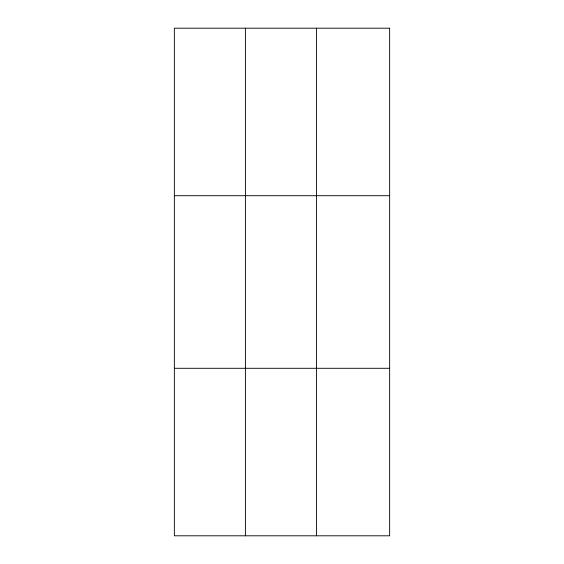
<?xml version="1.0" encoding="UTF-8"?>
<svg xmlns="http://www.w3.org/2000/svg" width="564" height="564" viewBox="0 0 564 564"><rect width="100%" height="100%" fill="white"/><g stroke="black" fill="none" stroke-linecap="round" stroke-linejoin="round"><path stroke-width="0.85" d="M245.403 28.2L245.403 535.8M316.446 28.2L316.446 535.8M174.354 195.708L389.646 195.708M174.354 368.292L389.646 368.292M389.646 28.2L389.646 535.8L174.354 535.8L174.354 28.2L389.646 28.2"/></g></svg>
